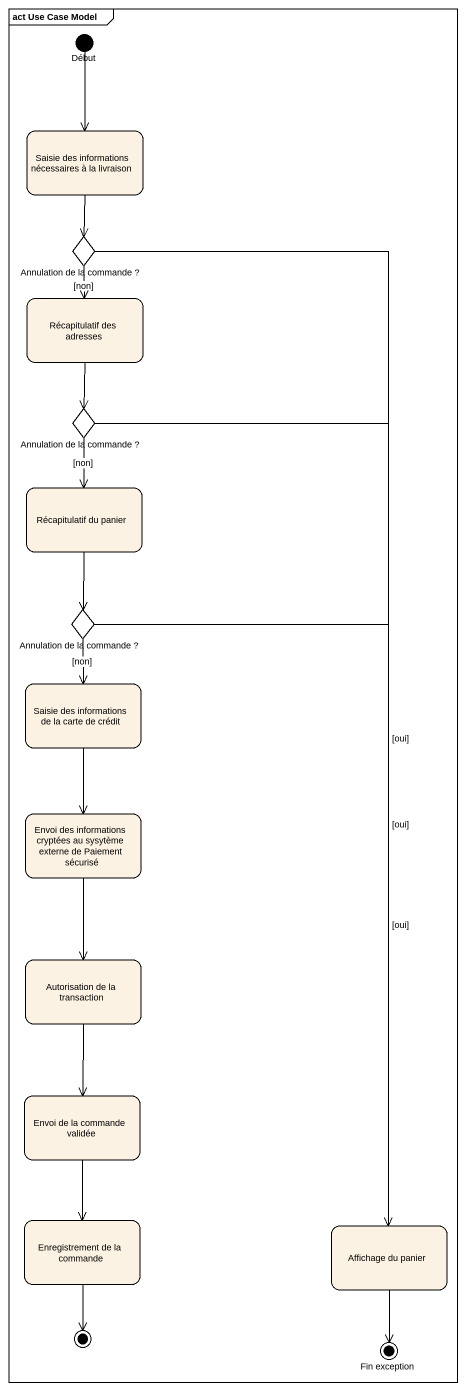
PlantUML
@startuml
mainframe act Use Case Model
hide empty description
state Début <<start>>
state "Saisie des informations nécessaires à la livraison" as Saisie_des_informations
state "Annulation de la commande ?" as Annulation_de_la_commande <<choice>>
state "Récapitulatif des adresses" as Récapitulatif_des_adresses
state "Annulation de la commande ?" as Annulation_de_la_commande_2 <<choice>>
state "Récapitulatif du panier" as Récapitulatif_du_panier
state "Annulation de la commande ?" as Annulation_de_la_commande_3 <<choice>>
state "Saisie des informations de la carte de crédit" as Saisie_des_informations_de
state "Envoi des informations cryptées au sysytème externe de Paiement sécurisé" as Envoi_des_informations
state "Autorisation de la transaction" as Autorisation_de_la
state "Envoi de la commande validée" as Envoi_de_la_commande_validée
state "Enregistrement de la commande" as Enregistrement_de_la
state "Affichage du panier" as Affichage_du_panier
state final1 <<end>>
state "Fin exception" as Fin_exception <<end>>
Début --> Saisie_des_informations
Saisie_des_informations --> Annulation_de_la_commande
Annulation_de_la_commande --> Récapitulatif_des_adresses : [non]
Annulation_de_la_commande --> Affichage_du_panier : [oui]
Récapitulatif_des_adresses --> Annulation_de_la_commande_2
Annulation_de_la_commande_2 --> Récapitulatif_du_panier : [non]
Annulation_de_la_commande_2 --> Affichage_du_panier : [oui]
Récapitulatif_du_panier --> Annulation_de_la_commande_3
Annulation_de_la_commande_3 --> Saisie_des_informations_de : [non]
Annulation_de_la_commande_3 --> Affichage_du_panier : [oui]
Saisie_des_informations_de --> Envoi_des_informations
Envoi_des_informations --> Autorisation_de_la
Autorisation_de_la --> Envoi_de_la_commande_validée
Envoi_de_la_commande_validée --> Enregistrement_de_la
Enregistrement_de_la --> final1
Affichage_du_panier --> Fin_exception
@enduml
